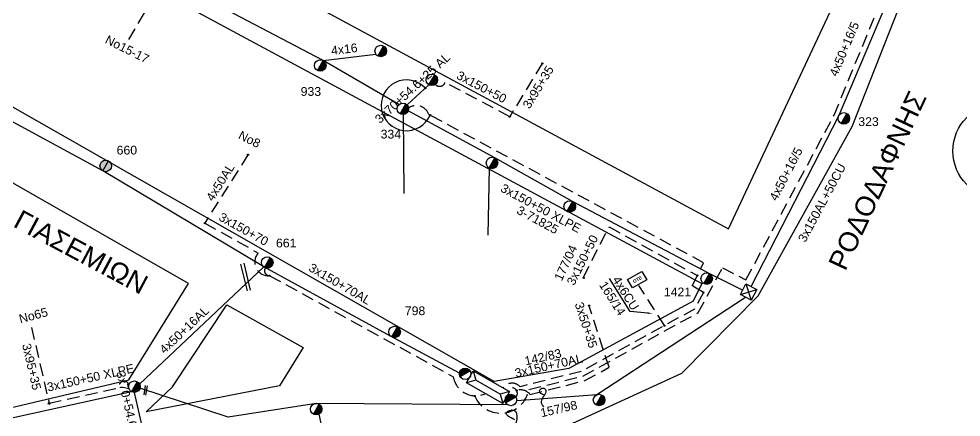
# Model space of a CAD drawing. Header units: millimetres. Extents: x 1020 to 3238, y 796 to 1818.
# Drawn here: x 1734.8 to 1928.1, y 900.7 to 982.4 of the extents above; entities that cross this region are included whole.
import ezdxf
from ezdxf import colors
from ezdxf.entities.mleader import LeaderData, LeaderLine
from ezdxf.enums import TextEntityAlignment as Align
from ezdxf.math import Vec2, Vec3

# ---------------------------------------------------------------- set-up
doc = ezdxf.new("R2010")
doc.units = ezdxf.units.MM
doc.linetypes.add('DASHED', pattern=[19.05, 12.7, -6.35])
for name, color, linetype, lineweight in [('3x150+50', 7, 'Continuous', 30), ('3x150+50 XLPE', 7, 'SYN_LINE', 30), ('3x150+70AL', 7, 'DASHED', 30), ('3x150AL+50CU', 7, 'Continuous', 30), ('3x50+35', 7, 'Continuous', 30), ('3x70+54.6+25 AL', 7, 'SYN_LINE', 30), ('3x95+35', 7, 'Continuous', 30), ('4x16', 7, 'Continuous', 30), ('4x50+13_5', 7, 'Continuous', 30), ('4x50+16_5', 7, 'Continuous', 30), ('4x50+16AL', 7, 'Continuous', 30), ('4x50AL', 7, 'Continuous', 30), ('4x6CU', 7, 'Continuous', 30), ('Υπόβαθρο ΔΕΗ', 7, 'Continuous', 30)]:
    doc.layers.add(name, color=color, linetype=linetype, lineweight=lineweight)
for name, color, linetype in [('Pillar OTE', 7, 'Continuous'), ('text οδών', 7, 'Continuous'), ('text_kalodion', 7, 'Continuous'), ('ΑΓΝΩΣΤΟ ΕΝΑΕΡΙΟ ΚΑΛΩΔΙΟ', 7, 'Continuous'), ('ΑΓΝΩΣΤΟ ΥΠΟΓΕΙΟ ΚΑΛΩΔΙΟ', 7, 'DASHED'), ('Μηχανική τομή', 7, 'Continuous'), ('Πλεκτός Στύλος', 7, 'Continuous'), ('Στύλος Ξύλινος', 7, 'Continuous'), ('Στύλος Ξύλινος @ 1', 7, 'Continuous'), ('Στύλος ΦΜ', 7, 'Continuous'), ('Στύλος ΦΜ @ 1', 7, 'Continuous'), ('Συνδέσεις', 7, 'Continuous'), ('Τομή', 7, 'Continuous'), ('Υποσταθμός εναέριος 2 στύλων', 7, 'Continuous'), ('Υποσταθμός πόλεως', 7, 'Continuous')]:
    doc.layers.add(name, color=color, linetype=linetype)
doc.styles.add('arial', font='arial.ttf')
doc.styles.get("Standard").update_dxf_attribs({"font": 'arial.ttf'})
doc.linetypes.add('SYN_LINE', pattern='A,0.5,-0.0001,["/\\/\\/\\/",Standard,S=0.1,R=0,X=0,Y=-0.05],-0.25', length=0.7501)

# ---------------------------------------------------------------- blocks, each defined once
blk = doc.blocks.new('ΥΠΑΡΧΩΝ ΤΣΙΜΕΝΤΕΝΙΟΣ ΣΤΥΛΟΣ')
at = {"layer": 'Στύλος ΦΜ'}
blk.add_hatch(color=7, dxfattribs=at).paths.add_polyline_path([(-1.29, -2.28, 0.574793), (2.62, 0, 0.268822), (1.3, 2.27)])
at = {"layer": 'Στύλος ΦΜ', "color": 7}
blk.add_line((-1.29, -2.28), (1.3, 2.27), dxfattribs=at)
blk.add_circle((0, 0), 2.62, dxfattribs=at)
at = {"layer": 'Στύλος ΦΜ', "flags": 4}
for tag, p in [('ΑΡΙΘΜΟΣ', (-4.68, 8.05)), ('ΤΥΠΟΣ', (-4.91, 3.03))]:
    blk.add_attdef(tag, p, '', height=4, dxfattribs=at)
blk = doc.blocks.new('ΥΠΑΡΧΩΝ ΞΥΛΙΝΟΣ ΣΤΥΛΟΣ')
at = {"layer": 'Στύλος Ξύλινος'}
h = blk.add_hatch(color=7, dxfattribs=at)
h.paths.add_polyline_path([(-2.62, 0, 0.270008), (-1.29, -2.28), (1.3, 2.27, 0.576266)])
h.paths.add_polyline_path([(-1.29, -2.28, 0.574793), (2.62, 0, 0.268822), (1.3, 2.27)])
at = {"layer": 'Στύλος Ξύλινος', "color": 7}
blk.add_line((-1.29, -2.28), (1.3, 2.27), dxfattribs=at)
blk.add_circle((0, 0), 2.62, dxfattribs=at)
at = {"layer": 'Στύλος Ξύλινος', "flags": 4}
for tag, p in [('ΑΡΙΘΜΟΣ', (-4.91, 8.6)), ('ΤΥΠΟΣ', (-4.85, 3.39))]:
    blk.add_attdef(tag, p, '', height=4, dxfattribs=at)
blk = doc.blocks.new('ΥΠΟΣΤΑΘΜΟΣ ΕΝΑΕΡΙΟΣ ΕΠΙ 2 ΣΤΥΛΩΝ')
at = {"layer": 'Υποσταθμός εναέριος 2 στύλων', "linetype": 'Continuous'}
for points in [[(-11.97, -2.11, 0.574793), (-8.45, -0.07, 0.268822), (-9.64, 1.98)], [(9.68, -2.15, 0.574793), (13.19, -0.1, 0.268822), (12.01, 1.95)]]:
    blk.add_hatch(color=256, dxfattribs=at).paths.add_polyline_path(points)
for p, q in [((-11.97, -2.11), (-9.64, 1.98)), ((9.68, -2.15), (12.01, 1.95))]:
    blk.add_line(p, q, dxfattribs=at)
for centre in [(-10.81, -0.07), (10.84, -0.1)]:
    blk.add_circle(centre, 2.36, dxfattribs=at)
at = {"layer": 'Υποσταθμός πόλεως', "linetype": 'Continuous', "ltscale": 40}
blk.add_lwpolyline([(-8.57, 2.82), (8.57, 2.82), (8.57, -2.82), (-8.57, -2.82)], close=True, dxfattribs=at)
for points in [[(-5.75, 0), (-8.57, 2.82)], [(-8.57, -2.82), (-5.75, 0)], [(-5.75, 0), (5.75, 0)], [(5.75, 0), (8.57, 2.82)], [(8.57, -2.82), (5.75, 0)]]:
    blk.add_lwpolyline(points, dxfattribs=at)
at = {"layer": 'Υποσταθμός εναέριος 2 στύλων', "ltscale": 40, "flags": 1}
for tag, p in [('ΜΕΤΑΣΧΗΜΑΤΙΣΜΟΣ', (14.09, 2.51)), ('ΙΣΧΥΣ', (14.07, -0.28)), ('ΑΡΙΘΜΟΣ', (14.19, -3))]:
    blk.add_attdef(tag, p, '', height=1.8, dxfattribs=at)
blk = doc.blocks.new('STYLOS PLEKTOS')
at = {"layer": 'Πλεκτός Στύλος', "ltscale": 40}
blk.add_lwpolyline([(731.77, 1613.62), (736.74, 1613.62), (736.74, 1608.66), (731.77, 1608.66)], close=True, dxfattribs=at)
blk.add_lwpolyline([(731.77, 1613.62), (736.74, 1608.66), (731.77, 1608.66), (736.74, 1613.62)], dxfattribs=at)
blk = doc.blocks.new('_ΣΥΝΔΕΣΗ')
at = {"layer": 'Συνδέσεις', "linetype": 'SYN_LINE', "ltscale": 40}
blk.add_hatch(color=256, dxfattribs=at).paths.add_polyline_path([(0.5, -0.01, 1), (-0.5, -0.01, 1)])
at = {"layer": 'Συνδέσεις'}
blk.add_circle((0, -0.01), 0.5, dxfattribs=at)
blk = doc.blocks.new('ΤΟΜΗ')
at = {"layer": 'Τομή', "ltscale": 40}
for p, q in [((-5.68, 0), (17.06, 0)), ((-5.68, -2.77), (17.06, -2.77))]:
    blk.add_line(p, q, dxfattribs=at)
blk = doc.blocks.new('ΜΗΧΑΝΙΚΗ ΤΟΜΗ')
at = {"layer": 'Μηχανική τομή', "ltscale": 40}
for p, q in [((-1.89, 0.78), (5.68, 0.78)), ((-1.89, -0.78), (5.68, -0.78))]:
    blk.add_line(p, q, dxfattribs=at)
blk = doc.blocks.new('PILLAR ΟΤΕ')
at = {"layer": 'Pillar OTE', "ltscale": 40}
blk.add_lwpolyline([(-3.31, 2.02), (3.39, 2.02), (3.39, -1.99), (-3.31, -1.99)], close=True, dxfattribs=at)
at = {"layer": 'Pillar OTE', "insert": (-1.81, 0.71), "char_height": 1.3575, "width": 109.961, "attachment_point": 1}
blk.add_mtext('{\\fArial|b1|i0|c161|p34;OTE}', dxfattribs=at)

msp = doc.modelspace()

# ---------------------------------------------------------------- linework, layer by layer
at = {"lineweight": -3, "ltscale": 0.2}
msp.add_circle((1936.03, 955.31), 9.67, dxfattribs=at)
at = {"layer": '3x150+50', "color": 27, "linetype": 'DASHED', "lineweight": -3, "ltscale": 0.2}
msp.add_lwpolyline([(1835.48, 962.35), (1822.2, 969.37, -0.581789), (1820.23, 968.97, 1.460581)], format="xyb", dxfattribs=at)
msp.add_lwpolyline([(1850.62, 929.42), (1855.84, 939.75), (1873.96, 929.77)], dxfattribs=at)
at = {"layer": '3x150+50 XLPE', "color": 27, "linetype": 'DASHED', "lineweight": -3, "ltscale": 0.2}
msp.add_lwpolyline([(1875.22, 926.29), (1872.92, 927.64), (1875.24, 932.39), (1818.89, 962.8, 0.484083), (1814.74, 964.15, 121.843794)], format="xyb", dxfattribs=at)
at = {"layer": '3x150+50 XLPE', "color": 85, "linetype": 'DASHED', "lineweight": -3, "ltscale": 0.2}
msp.add_lwpolyline([(1741.03, 903.57), (1755.4, 906.79, -1.017115), (1757.38, 907.34)], format="xyb", dxfattribs=at)
at = {"layer": '3x150+70AL', "color": 173, "linetype": 'DASHED', "lineweight": -3, "ltscale": 0.2}
for points in [[(1772.95, 940.53), (1783.9, 934.38, 0.680846), (1786.22, 929.74), (1823.88, 909.02, 0.495468), (1830.51, 905.55)], [(1786.22, 929.74, -0.597472), (1785.36, 931.35, -1.25303)]]:
    msp.add_lwpolyline(points, format="xyb", dxfattribs=at)
at = {"layer": '3x150+70AL', "color": 27, "lineweight": -3, "ltscale": 0.2}
msp.add_lwpolyline([(1875.22, 926.29), (1873.39, 922.9), (1850.12, 910.09), (1837.59, 906.96, 0.494481), (1834.15, 906.72)], format="xyb", dxfattribs=at)
at = {"layer": '3x150AL+50CU', "color": 173, "linetype": 'DASHED', "lineweight": -3, "ltscale": 0.2}
msp.add_lwpolyline([(1828.29, 905.05, 0.743516), (1839.39, 906.37), (1850.49, 909.15), (1874.13, 922.16), (1879.09, 931.36), (1883.92, 928.89), (1902.01, 962.66), (1911.9, 986.73)], format="xyb", dxfattribs=at)
at = {"layer": '3x50+35', "color": 151, "linetype": 'DASHED', "lineweight": -3, "ltscale": 0.2}
for points in [[(1836.89, 906.2, -0.309509), (1839.63, 905.4), (1850.86, 908.21), (1855.85, 910.96), (1851.7, 923.7)], [(1836.73, 904.84, 1.084898), (1834.96, 906.26, -2.863288)]]:
    msp.add_lwpolyline(points, format="xyb", dxfattribs=at)
at = {"layer": '3x70+54.6+25 AL', "color": 27, "linetype": 'SYN_LINE', "lineweight": -3, "ltscale": 7}
msp.add_lwpolyline([(1814.45, 964.76), (1818.92, 968.87)], dxfattribs=at)
at = {"layer": '3x70+54.6+25 AL', "color": 85, "linetype": 'SYN_LINE', "lineweight": -3, "ltscale": 10}
msp.add_lwpolyline([(1758.48, 905.79), (1760.51, 896.75)], dxfattribs=at)
at = {"layer": '3x95+35', "color": 27, "linetype": 'DASHED', "lineweight": -3, "ltscale": 0.2}
msp.add_lwpolyline([(1842.16, 973.27), (1835.48, 962.35)], dxfattribs=at)
at = {"layer": '3x95+35', "color": 85, "linetype": 'DASHED', "lineweight": -3, "ltscale": 0.2}
msp.add_lwpolyline([(1737.4, 919.12), (1741.03, 903.57)], dxfattribs=at)
at = {"layer": '4x16', "color": 27, "lineweight": -3, "ltscale": 0.2}
msp.add_lwpolyline([(1797.22, 973.87), (1808.05, 975.15)], dxfattribs=at)
at = {"layer": '4x50+13_5', "color": 30, "lineweight": -3, "ltscale": 0.2}
msp.add_lwpolyline([(1825.16, 909.78), (1811.04, 917.35), (1785.03, 931.53), (1752.04, 951.23), (1716.1, 970.7), (1680.14, 991.89), (1650.48, 1009.86)], dxfattribs=at)
at = {"layer": '4x50+16_5', "color": 151, "lineweight": -3, "ltscale": 0.2}
msp.add_lwpolyline([(1884.97, 927.54), (1902.95, 962.53), (1913.97, 988.53)], dxfattribs=at)
at = {"layer": '4x50+16AL', "color": 27, "lineweight": -3, "ltscale": 0.2}
msp.add_lwpolyline([(1812.76, 964.82), (1797.21, 973.88), (1766.16, 990.19), (1731.99, 1008.87), (1701.95, 1025.21), (1686.94, 1032.36), (1666.53, 1042.08)], dxfattribs=at)
at = {"layer": '4x50+16AL', "color": 151, "lineweight": -3, "ltscale": 0.2}
for points in [[(1883.24, 926.75), (1876.36, 930.21), (1848.37, 944.96), (1832.43, 953.88), (1814.68, 963.56)], [(1836.9, 904.16), (1853.35, 905.34), (1883.84, 925.33)]]:
    msp.add_lwpolyline(points, dxfattribs=at)
at = {"layer": '4x50+16AL', "color": 85, "lineweight": -3, "ltscale": 0.2}
for points in [[(1759.54, 907.52), (1785.03, 931.53)], [(1835.09, 903.25), (1795.78, 903.53), (1777.76, 900.69), (1759.64, 906.67)], [(1757.91, 905.94), (1709.96, 895.4)]]:
    msp.add_lwpolyline(points, dxfattribs=at)
at = {"layer": '4x50AL', "color": 173, "linetype": 'DASHED', "lineweight": -3, "ltscale": 0.2}
msp.add_lwpolyline([(1781.8, 954.55), (1772.95, 940.53)], dxfattribs=at)
at = {"layer": '4x50AL', "color": 85, "linetype": 'Continuous', "lineweight": -3, "ltscale": 0.2}
msp.add_lwpolyline([(1796.36, 901.33), (1804.85, 862.17), (1820.31, 842.51), (1819.02, 806.84)], dxfattribs=at)
at = {"layer": '4x6CU', "color": 27, "linetype": 'DASHED', "lineweight": -3, "ltscale": 0.2}
msp.add_lwpolyline([(1867.21, 919.49), (1861.97, 927.74)], dxfattribs=at)
at = {"layer": 'ΑΓΝΩΣΤΟ ΕΝΑΕΡΙΟ ΚΑΛΩΔΙΟ', "color": 151, "linetype": 'SYN_LINE', "lineweight": -3, "ltscale": 15}
for points in [[(1813.59, 962.8), (1813.75, 946.57)], [(1831.26, 951.84), (1830.99, 938.06)]]:
    msp.add_lwpolyline(points, dxfattribs=at)
at = {"layer": 'ΑΓΝΩΣΤΟ ΥΠΟΓΕΙΟ ΚΑΛΩΔΙΟ', "color": 27, "linetype": 'DASHED', "lineweight": -3, "ltscale": 0.2}
msp.add_lwpolyline([(1757.36, 978.16), (1763.65, 988.86, -1.287915), (1764.52, 989.7, -56.721193)], format="xyb", dxfattribs=at)
at = {"layer": 'Υπόβαθρο ΔΕΗ', "color": 7, "lineweight": -3}
for points in [[(1672.38, 1051.51), (1880.33, 939.36), (1904.73, 991.53), (1699.01, 1103.59)], [(1666.27, 1040.38), (1874.84, 928.11), (1873.11, 924.5), (1847.59, 910.73), (1832.26, 908.04), (1651.45, 1011.16)], [(1777.45, 923.74), (1793.09, 915.01), (1788.29, 907.18), (1760.93, 901.84), (1766.34, 906.97)]]:
    msp.add_lwpolyline(points, close=True, dxfattribs=at)
for points in [[(1830.35, 807.46), (1812.68, 893.22), (1820.44, 894.94), (1829.03, 894.6), (1844.27, 897.56), (1870.79, 909.78), (1886.43, 925.62), (1905.7, 960.33), (1940.93, 1049.68), (1956, 1054.04), (1976.31, 1047.36)], [(1678.53, 931.71), (1622.11, 957.09), (1613.05, 940.9), (1708.69, 897.26), (1711.2, 897.52), (1757.39, 908.37), (1769.57, 928.14), (1644.16, 999.93), (1625.11, 963.49), (1678.53, 939.34)]]:
    msp.add_lwpolyline(points, dxfattribs=at)
at = {"layer": 'Υπόβαθρο ΔΕΗ', "lineweight": -3}
msp.add_arc((1814.32, 964.68), 5.21, 42.2931, 337.3463, dxfattribs=at)
at = {"layer": 'Υπόβαθρο ΔΕΗ', "color": 7, "lineweight": -3}
for points in [[(1842.72, 905.17), (1841.58, 906.13), (1842.33, 906.69), (1842.88, 906.21), (1842.51, 905.11), (1841.92, 903.92), (1842.37, 902.82)], [(1836.5, 900.2), (1834.81, 901.66), (1836.29, 902.18), (1836.92, 900.38), (1836.23, 897.87), (1836.91, 894.61)]]:
    msp.add_spline(points, degree=3, dxfattribs=at)

# ---------------------------------------------------------------- block references
at = {"layer": '3x150+50', "lineweight": -3, "ltscale": 0.2, "xscale": 0.5, "yscale": 0.5, "zscale": 0.5, "rotation": 332.7128979404218}
msp.add_blockref('STYLOS PLEKTOS', (1188.87, 378.79), dxfattribs=at)
at = {"layer": 'Pillar OTE', "xscale": 0.5, "yscale": 0.5, "zscale": 0.5, "rotation": 29.18743009409361}
msp.add_blockref('PILLAR ΟΤΕ', (1861.6, 928.9), dxfattribs=at)
at = {"layer": 'Μηχανική τομή', "lineweight": -3, "xscale": 0.2499999999999678, "yscale": 0.2499999999999678, "zscale": 0.2499999999999678, "rotation": 81.354084993917}
msp.add_blockref('ΜΗΧΑΝΙΚΗ ΤΟΜΗ', (1760.75, 905.75), dxfattribs=at)
at = {"layer": 'Στύλος Ξύλινος @ 1', "lineweight": -3, "ltscale": 40}
ref = msp.add_blockref('ΥΠΑΡΧΩΝ ΞΥΛΙΝΟΣ ΣΤΥΛΟΣ', (1752.62, 952.25), dxfattribs=dict(at, xscale=0.449999999999619, yscale=0.449999999999619, zscale=0.449999999999619))
ref.add_attrib('ΤΥΠΟΣ', '660', (1754.86, 954.59), dxfattribs={"layer": 'Στύλος Ξύλινος', "height": 1.8, "flags": 4})
at = {"layer": 'Στύλος ΦΜ @ 1', "lineweight": -3, "ltscale": 40, "xscale": 0.4500000000001327, "yscale": 0.4500000000001327, "zscale": 0.4500000000001327}
for p in [(1809.02, 975.82), (1819.5, 969.9), (1831.84, 952.86), (1847.78, 943.93), (1758.5, 906.97), (1853.8, 904.25), (1795.79, 902.36)]:
    msp.add_blockref('ΥΠΑΡΧΩΝ ΤΣΙΜΕΝΤΕΝΙΟΣ ΣΤΥΛΟΣ', p, dxfattribs=at)
at = {"layer": 'Στύλος ΦΜ @ 1', "lineweight": -3, "ltscale": 40}
ref = msp.add_blockref('ΥΠΑΡΧΩΝ ΤΣΙΜΕΝΤΕΝΙΟΣ ΣΤΥΛΟΣ', (1796.62, 972.86), dxfattribs=dict(at, xscale=0.450000000000137, yscale=0.450000000000137, zscale=0.450000000000137))
ref.add_attrib('ΤΥΠΟΣ', '933', (1792.6, 966.62), dxfattribs={"layer": 'Στύλος ΦΜ', "height": 1.8, "rotation": 360, "flags": 4})
ref = msp.add_blockref('ΥΠΑΡΧΩΝ ΤΣΙΜΕΝΤΕΝΙΟΣ ΣΤΥΛΟΣ', (1813.57, 963.97), dxfattribs=dict(at, xscale=0.450000000000137, yscale=0.450000000000137, zscale=0.450000000000137))
ref.add_attrib('ΤΥΠΟΣ', '334', (1809, 957.87), dxfattribs={"layer": 'Στύλος ΦΜ', "height": 1.8, "rotation": 360, "flags": 4})
ref = msp.add_blockref('ΥΠΑΡΧΩΝ ΤΣΙΜΕΝΤΕΝΙΟΣ ΣΤΥΛΟΣ', (1904, 962), dxfattribs=dict(at, xscale=0.4500000000001327, yscale=0.4500000000001327, zscale=0.4500000000001327))
ref.add_attrib('ΤΥΠΟΣ', '323', (1906.96, 960.43), dxfattribs={"layer": 'Στύλος ΦΜ', "height": 1.8, "rotation": 360, "flags": 4})
ref = msp.add_blockref('ΥΠΑΡΧΩΝ ΤΣΙΜΕΝΤΕΝΙΟΣ ΣΤΥΛΟΣ', (1785.75, 932.46), dxfattribs=dict(at, xscale=0.4500000000001187, yscale=0.4500000000001187, zscale=0.4500000000001187))
ref.add_attrib('ΤΥΠΟΣ', '661', (1787.54, 935.54), dxfattribs={"layer": 'Στύλος ΦΜ', "height": 1.8, "flags": 4})
ref = msp.add_blockref('ΥΠΑΡΧΩΝ ΤΣΙΜΕΝΤΕΝΙΟΣ ΣΤΥΛΟΣ', (1875.87, 929.14), dxfattribs=dict(at, xscale=0.4500000000001327, yscale=0.4500000000001327, zscale=0.4500000000001327))
ref.add_attrib('ΤΥΠΟΣ', '1421', (1867.09, 925.5), dxfattribs={"layer": 'Στύλος ΦΜ', "height": 1.8, "rotation": 360, "flags": 4})
ref = msp.add_blockref('ΥΠΑΡΧΩΝ ΤΣΙΜΕΝΤΕΝΙΟΣ ΣΤΥΛΟΣ', (1811.87, 918.19), dxfattribs=dict(at, xscale=0.4500000000001187, yscale=0.4500000000001187, zscale=0.4500000000001187))
ref.add_attrib('ΤΥΠΟΣ', '798', (1813.96, 921.64), dxfattribs={"layer": 'Στύλος ΦΜ', "height": 1.8, "flags": 4})
at = {"layer": 'Συνδέσεις', "lineweight": -3}
for p, xscale, yscale, zscale in [((1842.16, 973.27), 0.25, 0.25, 0.25), ((1818.18, 968.19), 0.25, 0.25, 0.25), ((1819.13, 962.68), 0.25, 0.25, 0.25), ((1835.48, 962.36), 0.25, 0.25, 0.25), ((1781.8, 954.55), 0.25, 0.25, 0.25), ((1772.95, 940.53), 0.25, 0.25, 0.25), ((1786.22, 929.74), 0.25, 0.25, 0.25), ((1873.96, 929.78), 0.25, 0.25, 0.25), ((1850.65, 929.31), 0.25, 0.25, 0.25), ((1875.22, 926.29), 0.25, 0.25, 0.25), ((1851.77, 923.6), 0.25, 0.25, 0.25), ((1867.21, 919.49), 0.25, 0.25, 0.25), ((1828.29, 905.06), 0.25, 0.25, 0.25), ((1836.89, 906.2), 0.25, 0.25, 0.25), ((1741.03, 903.56), 0.3874371830995742, 0.3874371830995742, 0.3874371830995742)]:
    msp.add_blockref('_ΣΥΝΔΕΣΗ', p, dxfattribs=dict(at, xscale=xscale, yscale=yscale, zscale=zscale))
at = {"layer": 'Τομή', "lineweight": -3, "xscale": 0.2499999999999995, "yscale": 0.2499999999999995, "zscale": 0.2499999999999995, "rotation": 103.661182241477}
msp.add_blockref('ΤΟΜΗ', (1781.33, 927.98), dxfattribs=at)
at = {"layer": 'Υποσταθμός εναέριος 2 στύλων', "lineweight": -3, "xscale": 0.5000000000000981, "yscale": 0.5000000000000981, "zscale": 0.5000000000000981, "rotation": 150.3038147545948}
msp.add_blockref('ΥΠΟΣΤΑΘΜΟΣ ΕΝΑΕΡΙΟΣ ΕΠΙ 2 ΣΤΥΛΩΝ', (1831.01, 906.89), dxfattribs=at)

# ---------------------------------------------------------------- texts
at = {"layer": 'text οδών', "lineweight": -3}
for s, rotation, p in [('ΡΟΔΟΔΑΦΝΗΣ', 64.9389, (1910.87, 949.29)), ('ΓΙΑΣΕΜΙΩΝ', 331.8491, (1747.57, 934.6))]:
    msp.add_text(s, height=4, rotation=rotation, dxfattribs=at).set_placement(p, align=Align.MIDDLE_CENTER)
at = {"layer": 'text_kalodion', "linetype": 'Continuous', "lineweight": -3, "ltscale": 0.2}
for s, rotation, p in [('4x50+16/5', 67.0317, (1904.07, 976.22)), ('4x16', 6.7505, (1801.55, 976.2)), ('3x70+54.6+25 AL', 42.6059, (1815.54, 968.21)), ('3x95+35', 58.5165, (1841.31, 968.42)), ('3x150+50', 332.1599, (1829.72, 968.45)), ('4x50+16/5', 62.8174, (1892.12, 950.58)), ('3x150AL+50CU', 61.8297, (1899.51, 944.71)), ('4x50AL', 57.7268, (1776.12, 948.91)), ('3x150+50 XLPE', 331.6489, (1841.87, 943.59)), ('3-71825', 331.6489, (1841.21, 941.19)), ('3x150+70', 330.7111, (1780.92, 939.29)), ('3x150+50', 63.1769, (1850.38, 932.95)), ('3x150+70AL', 329.7632, (1800.65, 928.06)), ('4x6CU', 302.3816, (1859.28, 926.15)), ('3x50+35', 288.046, (1851.14, 919.61)), ('4x50+16AL', 43.2942, (1768.71, 918.63)), ('3x95+35', 283.1298, (1737.43, 911.07)), ('3x150+70AL', 12.7717, (1843.47, 911.28)), ('3x150+50 XLPE', 12.6239, (1749.51, 908.82)), ('3x70+54.6+25 AL', 282.684, (1757.84, 900.45))]:
    msp.add_text(s, height=1.8, rotation=rotation, dxfattribs=at).set_placement(p, align=Align.MIDDLE_CENTER)
at = {"layer": 'text_kalodion', "linetype": 'Continuous', "lineweight": -3, "ltscale": 0.2, "insert": (1855.25, 928.81), "char_height": 1.8, "width": 9.1232, "attachment_point": 1, "rotation": 302.3816}
msp.add_mtext('165/14', dxfattribs=at)
at = {"layer": 'Υπόβαθρο ΔΕΗ', "lineweight": -3, "char_height": 1.8, "width": 9.1232, "attachment_point": 1, "style": 'arial'}
for s, insert, rotation in [('No15-17', (1753.12, 979.15), 333.3522), ('No8', (1780.46, 959.55), 333.3522), ('177/04', (1844.51, 929.28), 64.9449), ('No65', (1734.65, 921.69), 15.0016), ('142/83', (1838.34, 913.07), 13), ('157/98', (1841.59, 902.45), 13)]:
    msp.add_mtext(s, dxfattribs=dict(at, insert=insert, rotation=rotation))

# ---------------------------------------------------------------- leaders
at = {"layer": 'Υπόβαθρο ΔΕΗ', "color": 7, "lineweight": -3}
ml = msp.add_multileader_mtext('Standard', dxfattribs=at)
ml.set_content('', color=7)
ml.set_leader_properties()
ml.build(insert=Vec2(0, 0))
ml.multileader.update_dxf_attribs({"arrow_head_size": 1})
ctx = ml.context
ctx.base_point, ctx.arrow_head_size, ctx.plane_origin, ctx.plane_x_axis, ctx.plane_y_axis = Vec3(1853.79, 932.59), 1, Vec3(1864.77, 921.97), Vec3(0.529919, -0.848048), Vec3(0.848048, 0.529919)
ctx.text_align_type = 2
notes = []
notes.append((ctx, [(0, (1, 1, 0), (1860.15, 922.41), (-0.529919, 0.848048), 8, [(0, [(1864.77, 921.97)], 0, [])])]))
ctx.mtext.insert, ctx.mtext.text_direction, ctx.mtext.rotation, ctx.mtext.alignment, ctx.mtext.flow_direction = Vec3(1856.54, 931.95), Vec3(0.529919, -0.848048), 5.270894, 3, 5
for ctx, leaders in notes:
    for number, flags, end, landing, length, lines in leaders:
        leader = LeaderData()
        leader.index, (leader.has_last_leader_line, leader.has_dogleg_vector, leader.attachment_direction) = number, flags
        leader.last_leader_point, leader.dogleg_vector, leader.dogleg_length = Vec3(end), Vec3(landing), length
        for number, points, colour, breaks in lines:
            line = LeaderLine()
            line.index, line.vertices, line.color, line.breaks = number, Vec3.list(points), colors.encode_raw_color(colour), breaks
            leader.lines.append(line)
        ctx.leaders.append(leader)

doc.saveas('drawing.dxf')
